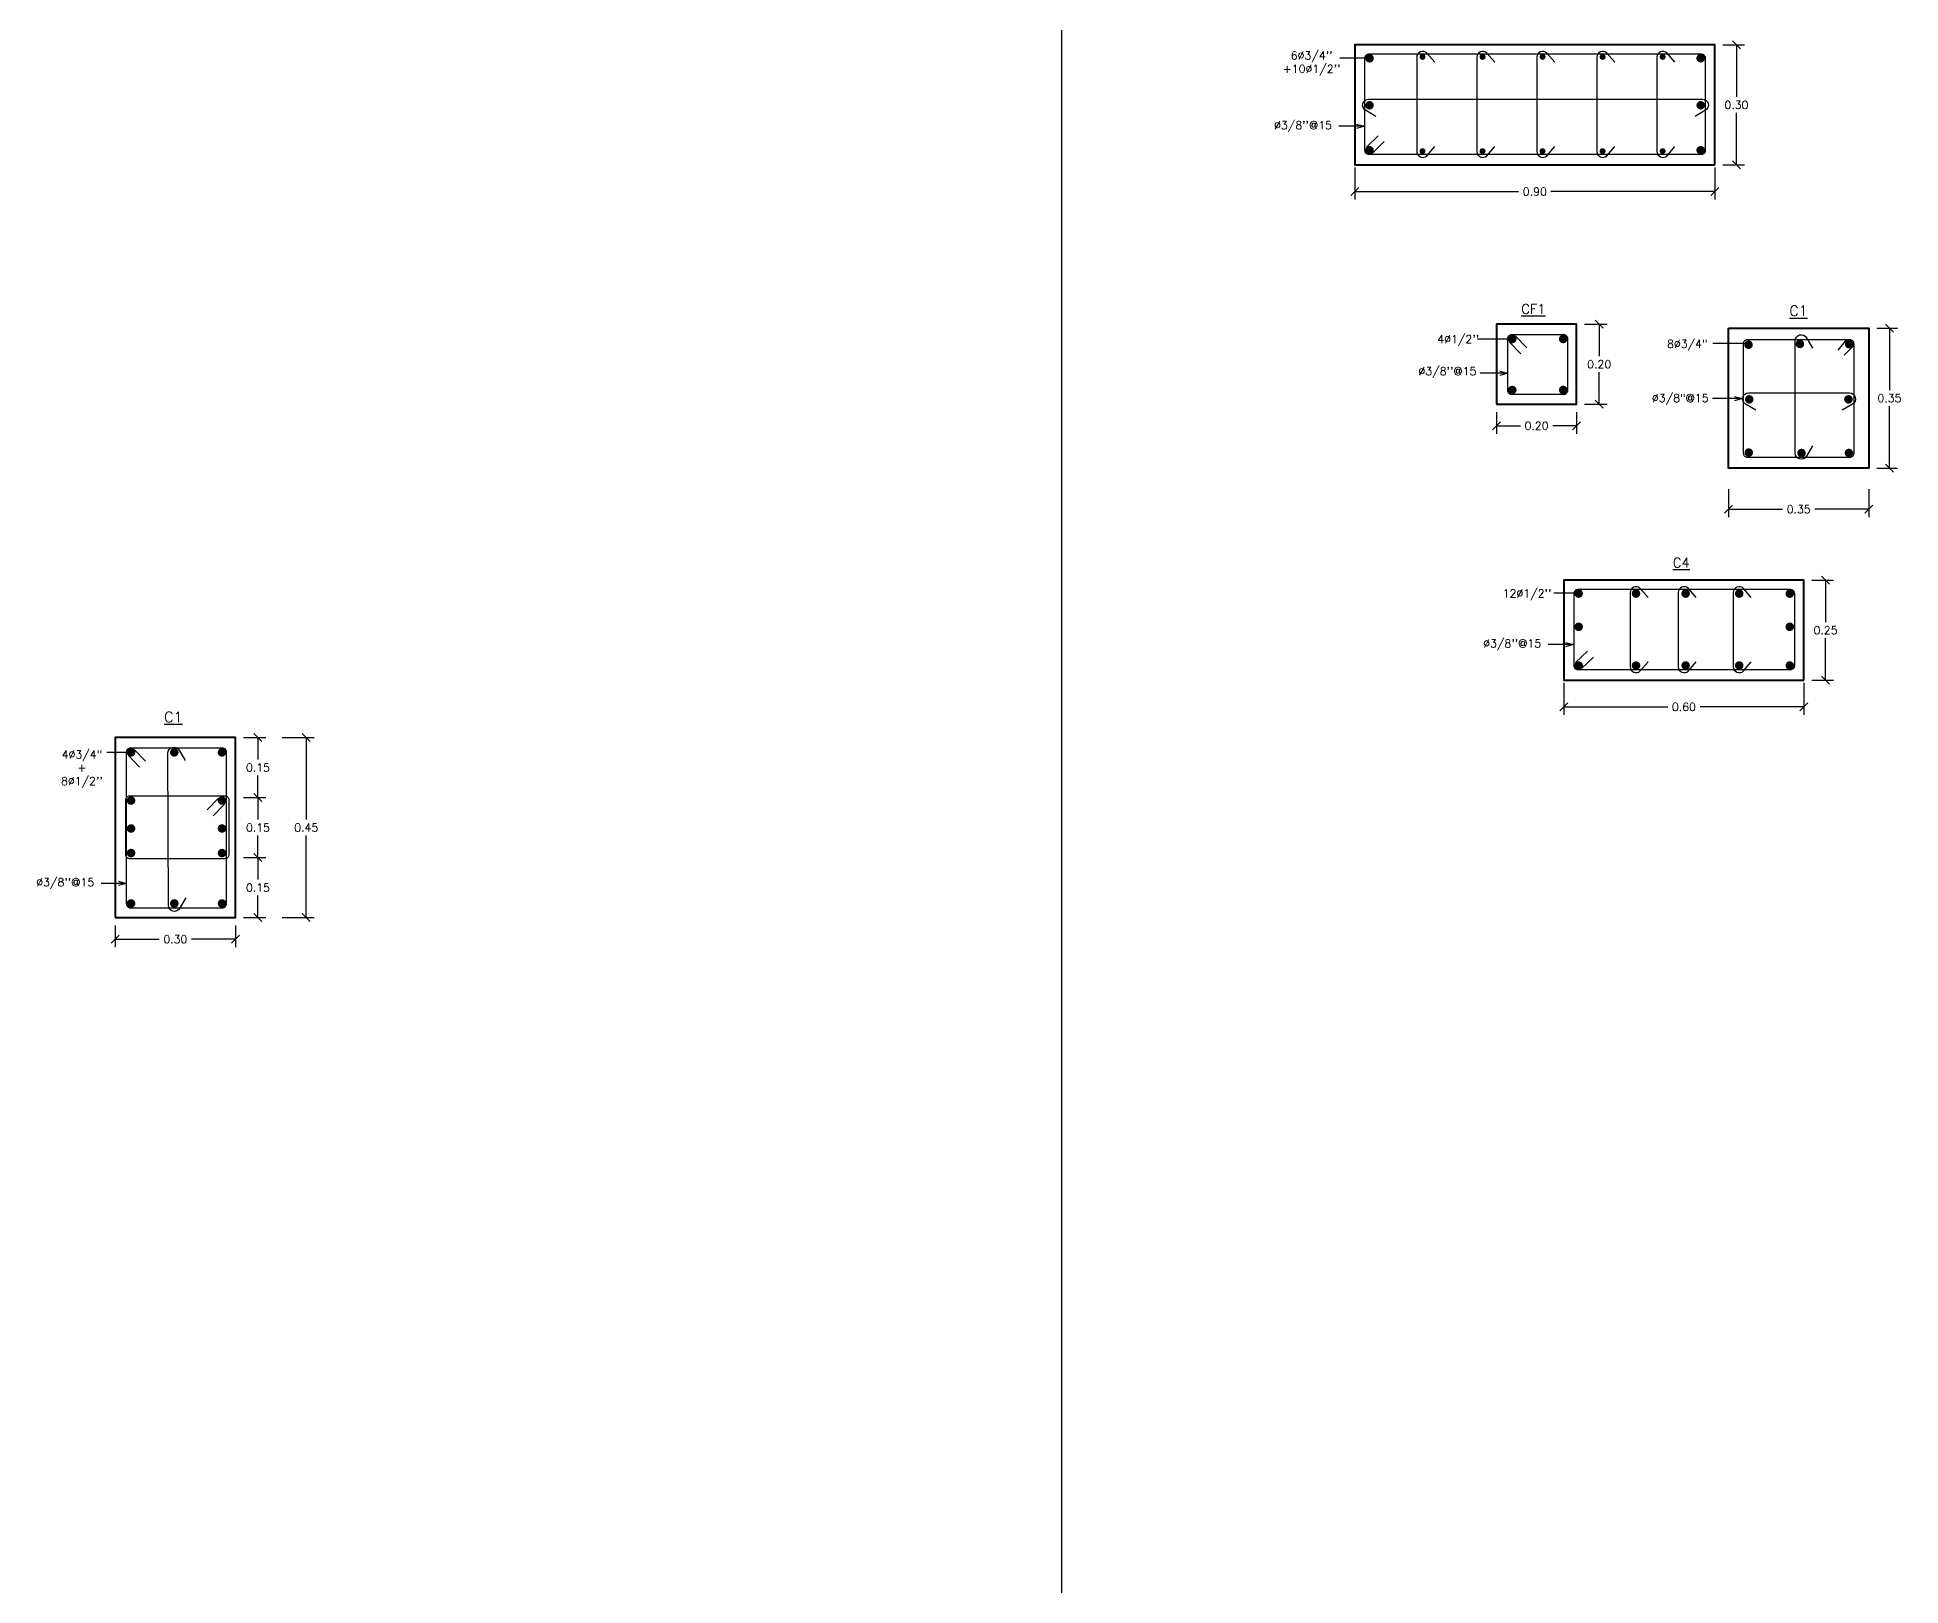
# Model space of a CAD drawing. Header units: metres. Extents: x -25 to 234, y -25 to 53.
# Drawn here: x -8.016 to -3.36, y -17.642 to -13.773 of the extents above; entities that cross this region are included whole.
import ezdxf

# ---------------------------------------------------------------- set-up
doc = ezdxf.new("R2010")
doc.units = ezdxf.units.M
doc.header["$LTSCALE"] = 0.1
doc.header["$MEASUREMENT"] = 0
doc.header["$PDMODE"] = 66
doc.linetypes.add('CONTINUA', pattern=[0])
for name, color, linetype in [('001-DIMTEXTO', 4, 'Continuous'), ('ACERO', 5, 'Continuous'), ('DIMTEXTO', 4, 'Continuous'), ('DIMZAPATA', 4, 'Continuous'), ('MUROS', 7, 'Continuous'), ('ZAPATAS', 6, 'Continuous')]:
    doc.layers.add(name, color=color, linetype=linetype)
doc.layers.add('COLUMNAS', color=7, linetype='Continuous', lineweight=40)
doc.styles.add('SMPLEX', font='simplex.shx')
doc.dimstyles.new('D-10', dxfattribs={"dimscale": 0.1, "dimtxt": 0.2, "dimasz": 0.2, "dimexe": 0.2, "dimexo": 0.2, "dimgap": 0.1, "dimtad": 0, "dimtih": 1, "dimtoh": 1, "dimzin": 0, "dimdsep": 46, "dimtxsty": 'SMPLEX', "dimblk1": 'OBLIQUE', "dimblk2": 'OBLIQUE', "dimsah": 1, "dimcen": 0.2, "dimclrd": 4, "dimclre": 4, "dimclrt": 4, "dimadec": 0, "dimazin": 0, "dimtfac": 1, "dimtmove": 0, "dimatfit": 3, "dimldrblk": 'OPEN30', "dimfxl": 0.5, "dimfxlon": 1, "dimtolj": 1, "dimtzin": 0, "dimarcsym": 0})
doc.dimstyles.new('DIM-10', dxfattribs={"dimscale": 0.1, "dimtxt": 0.2, "dimasz": 0.2, "dimexe": 0.2, "dimexo": 0.2, "dimgap": 0.1, "dimtad": 0, "dimtih": 1, "dimtoh": 1, "dimzin": 0, "dimdsep": 46, "dimtxsty": 'SMPLEX', "dimblk": 'OBLIQUE', "dimcen": 0.2, "dimclrd": 4, "dimclre": 4, "dimclrt": 4, "dimadec": 0, "dimazin": 0, "dimtfac": 1, "dimtmove": 0, "dimatfit": 3, "dimldrblk": 'OPEN30', "dimfxl": 0.6, "dimfxlon": 1, "dimtolj": 1, "dimtzin": 0, "dimarcsym": 0})

# ---------------------------------------------------------------- blocks, each defined once
blk = doc.blocks.new('_Oblique')
at = {"color": 0, "linetype": 'ByBlock', "lineweight": -2}
blk.add_line((-0.5, -0.5), (0.5, 0.5), dxfattribs=at)
blk = doc.blocks.new('*D27')
at = {"layer": 'Defpoints', "color": 0, "transparency": 16777216}
for p in [(-7.5211, -15.5229), (-7.4646, -15.5229), (-7.5211, -15.6729)]:
    blk.add_point(p, dxfattribs=at)
at = {"layer": 'MUROS', "color": 4, "lineweight": -2, "transparency": 16777216}
for p, q in [((-7.5011, -15.5229), (-7.4446, -15.5229)), ((-7.4646, -15.5229), (-7.4646, -15.5779)), ((-7.4646, -15.6729), (-7.4646, -15.6179)), ((-7.5011, -15.6729), (-7.4446, -15.6729))]:
    blk.add_line(p, q, dxfattribs=at)
at = {"layer": 'MUROS', "color": 4, "lineweight": -2, "transparency": 16777216, "xscale": 0.02, "yscale": 0.02, "zscale": 0.02}
for p, rotation in [((-7.4646, -15.5229), 90), ((-7.4646, -15.6729), 270)]:
    blk.add_blockref('_Oblique', p, dxfattribs=dict(at, rotation=rotation))
at = {"layer": 'MUROS', "color": 4, "lineweight": -3, "transparency": 16777216, "insert": (-7.4646, -15.5979), "char_height": 0.02, "attachment_point": 5, "style": 'SMPLEX'}
blk.add_mtext('\\A1;0.15', dxfattribs=at)
blk = doc.blocks.new('_Open30')
at = {"layer": 'DIMTEXTO', "color": 0, "lineweight": -2}
for p, q in [((-1, 0.27), (0, 0)), ((0, 0), (-1, -0.27)), ((0, 0), (-1, 0))]:
    blk.add_line(p, q, dxfattribs=at)
blk = doc.blocks.new('*D24')
at = {"layer": 'Defpoints', "color": 0, "transparency": 16777216}
for p in [(-7.8211, -15.9729), (-7.5211, -15.9729), (-7.5211, -16.0268)]:
    blk.add_point(p, dxfattribs=at)
at = {"layer": 'DIMTEXTO', "color": 4, "lineweight": -2, "transparency": 16777216}
for p, q in [((-7.8211, -15.9929), (-7.8211, -16.0468)), ((-7.5211, -15.9929), (-7.5211, -16.0468)), ((-7.8211, -16.0268), (-7.7116, -16.0268)), ((-7.5211, -16.0268), (-7.6307, -16.0268))]:
    blk.add_line(p, q, dxfattribs=at)
at = {"layer": 'DIMTEXTO', "color": 4, "lineweight": -2, "transparency": 16777216, "xscale": 0.02, "yscale": 0.02, "zscale": 0.02, "rotation": 180}
blk.add_blockref('_Oblique', (-7.8211, -16.0268), dxfattribs=at)
at = {"layer": 'DIMTEXTO', "color": 4, "lineweight": -2, "transparency": 16777216, "xscale": 0.02, "yscale": 0.02, "zscale": 0.02}
blk.add_blockref('_Oblique', (-7.5211, -16.0268), dxfattribs=at)
at = {"layer": 'DIMTEXTO', "color": 4, "transparency": 16777216, "insert": (-7.6711, -16.0268), "char_height": 0.02, "attachment_point": 5, "style": 'SMPLEX'}
blk.add_mtext('\\A1;0.30', dxfattribs=at)
blk = doc.blocks.new('*D25')
at = {"layer": 'Defpoints', "color": 0, "transparency": 16777216}
for p in [(-7.5211, -15.6729), (-7.5211, -15.8229), (-7.4646, -15.8229)]:
    blk.add_point(p, dxfattribs=at)
at = {"layer": 'MUROS', "color": 4, "lineweight": -2, "transparency": 16777216}
for p, q in [((-7.5011, -15.6729), (-7.4446, -15.6729)), ((-7.4646, -15.6729), (-7.4646, -15.7279)), ((-7.4646, -15.8229), (-7.4646, -15.7679)), ((-7.5011, -15.8229), (-7.4446, -15.8229))]:
    blk.add_line(p, q, dxfattribs=at)
at = {"layer": 'MUROS', "color": 4, "lineweight": -2, "transparency": 16777216, "xscale": 0.02, "yscale": 0.02, "zscale": 0.02}
for p, rotation in [((-7.4646, -15.6729), 90), ((-7.4646, -15.8229), 270)]:
    blk.add_blockref('_Oblique', p, dxfattribs=dict(at, rotation=rotation))
at = {"layer": 'MUROS', "color": 4, "lineweight": -3, "transparency": 16777216, "insert": (-7.4646, -15.7479), "char_height": 0.02, "attachment_point": 5, "style": 'SMPLEX'}
blk.add_mtext('\\A1;0.15', dxfattribs=at)
blk = doc.blocks.new('*D26')
at = {"layer": 'Defpoints', "color": 0, "transparency": 16777216}
for p in [(-7.5211, -15.8229), (-7.4646, -15.8229), (-7.5211, -15.9729)]:
    blk.add_point(p, dxfattribs=at)
at = {"layer": 'MUROS', "color": 4, "lineweight": -2, "transparency": 16777216}
for p, q in [((-7.5011, -15.8229), (-7.4446, -15.8229)), ((-7.4646, -15.8229), (-7.4646, -15.8779)), ((-7.4646, -15.9729), (-7.4646, -15.9179)), ((-7.5011, -15.9729), (-7.4446, -15.9729))]:
    blk.add_line(p, q, dxfattribs=at)
at = {"layer": 'MUROS', "color": 4, "lineweight": -2, "transparency": 16777216, "xscale": 0.02, "yscale": 0.02, "zscale": 0.02}
for p, rotation in [((-7.4646, -15.8229), 90), ((-7.4646, -15.9729), 270)]:
    blk.add_blockref('_Oblique', p, dxfattribs=dict(at, rotation=rotation))
at = {"layer": 'MUROS', "color": 4, "lineweight": -3, "transparency": 16777216, "insert": (-7.4646, -15.8979), "char_height": 0.02, "attachment_point": 5, "style": 'SMPLEX'}
blk.add_mtext('\\A1;0.15', dxfattribs=at)
blk = doc.blocks.new('*D31')
at = {"layer": 'Defpoints', "color": 0, "transparency": 16777216}
for p in [(-4.3698, -14.6901), (-4.1698, -14.6901), (-4.1698, -14.744)]:
    blk.add_point(p, dxfattribs=at)
at = {"layer": 'DIMTEXTO', "color": 4, "lineweight": -2, "transparency": 16777216}
for p, q in [((-4.3698, -14.7101), (-4.3698, -14.764)), ((-4.1698, -14.7101), (-4.1698, -14.764)), ((-4.3698, -14.744), (-4.3103, -14.744)), ((-4.1698, -14.744), (-4.2293, -14.744))]:
    blk.add_line(p, q, dxfattribs=at)
at = {"layer": 'DIMTEXTO', "color": 4, "lineweight": -2, "transparency": 16777216, "xscale": 0.02, "yscale": 0.02, "zscale": 0.02, "rotation": 180}
blk.add_blockref('_Oblique', (-4.3698, -14.744), dxfattribs=at)
at = {"layer": 'DIMTEXTO', "color": 4, "lineweight": -2, "transparency": 16777216, "xscale": 0.02, "yscale": 0.02, "zscale": 0.02}
blk.add_blockref('_Oblique', (-4.1698, -14.744), dxfattribs=at)
at = {"layer": 'DIMTEXTO', "color": 4, "transparency": 16777216, "insert": (-4.2698, -14.744), "char_height": 0.02, "attachment_point": 5, "style": 'SMPLEX'}
blk.add_mtext('\\A1;0.20', dxfattribs=at)
blk = doc.blocks.new('*D32')
at = {"layer": 'Defpoints', "color": 0, "transparency": 16777216}
for p in [(-4.1698, -14.4901), (-4.1133, -14.4901), (-4.1698, -14.6901)]:
    blk.add_point(p, dxfattribs=at)
at = {"layer": 'DIMTEXTO', "color": 4, "lineweight": -2, "transparency": 16777216}
for p, q in [((-4.1498, -14.4901), (-4.0933, -14.4901)), ((-4.1133, -14.4901), (-4.1133, -14.5701)), ((-4.1133, -14.6901), (-4.1133, -14.6101)), ((-4.1498, -14.6901), (-4.0933, -14.6901))]:
    blk.add_line(p, q, dxfattribs=at)
at = {"layer": 'DIMTEXTO', "color": 4, "lineweight": -2, "transparency": 16777216, "xscale": 0.02, "yscale": 0.02, "zscale": 0.02}
for p, rotation in [((-4.1133, -14.4901), 90), ((-4.1133, -14.6901), 270)]:
    blk.add_blockref('_Oblique', p, dxfattribs=dict(at, rotation=rotation))
at = {"layer": 'DIMTEXTO', "color": 4, "transparency": 16777216, "insert": (-4.1133, -14.5901), "char_height": 0.02, "attachment_point": 5, "style": 'SMPLEX'}
blk.add_mtext('\\A1;0.20', dxfattribs=at)
blk = doc.blocks.new('*D209')
at = {"layer": 'Defpoints', "color": 0, "transparency": 16777216}
for p in [(-7.5211, -15.5229), (-7.5211, -15.9729), (-7.344, -15.9729)]:
    blk.add_point(p, dxfattribs=at)
at = {"layer": 'MUROS', "color": 4, "lineweight": -2, "transparency": 16777216}
for p, q in [((-7.404, -15.5229), (-7.324, -15.5229)), ((-7.344, -15.5229), (-7.344, -15.7279)), ((-7.344, -15.9729), (-7.344, -15.7679)), ((-7.404, -15.9729), (-7.324, -15.9729))]:
    blk.add_line(p, q, dxfattribs=at)
at = {"layer": 'MUROS', "color": 4, "lineweight": -2, "transparency": 16777216, "xscale": 0.02, "yscale": 0.02, "zscale": 0.02}
for p, rotation in [((-7.344, -15.5229), 90), ((-7.344, -15.9729), 270)]:
    blk.add_blockref('_Oblique', p, dxfattribs=dict(at, rotation=rotation))
at = {"layer": 'MUROS', "color": 4, "lineweight": -3, "transparency": 16777216, "insert": (-7.344, -15.7479), "char_height": 0.02, "attachment_point": 5, "style": 'SMPLEX'}
blk.add_mtext('\\A1;0.45', dxfattribs=at)
blk = doc.blocks.new('*D256')
at = {"layer": 'Defpoints', "color": 0, "transparency": 16777216}
for p in [(-3.7898, -14.85), (-3.4398, -14.85), (-3.4398, -14.9525)]:
    blk.add_point(p, dxfattribs=at)
at = {"layer": 'DIMTEXTO', "color": 4, "lineweight": -2, "transparency": 16777216}
for p, q in [((-3.7898, -14.9025), (-3.7898, -14.9725)), ((-3.4398, -14.9025), (-3.4398, -14.9725)), ((-3.7898, -14.9525), (-3.6553, -14.9525)), ((-3.4398, -14.9525), (-3.5743, -14.9525))]:
    blk.add_line(p, q, dxfattribs=at)
at = {"layer": 'DIMTEXTO', "color": 4, "lineweight": -2, "transparency": 16777216, "xscale": 0.02, "yscale": 0.02, "zscale": 0.02, "rotation": 180}
blk.add_blockref('_Oblique', (-3.7898, -14.9525), dxfattribs=at)
at = {"layer": 'DIMTEXTO', "color": 4, "lineweight": -2, "transparency": 16777216, "xscale": 0.02, "yscale": 0.02, "zscale": 0.02}
blk.add_blockref('_Oblique', (-3.4398, -14.9525), dxfattribs=at)
at = {"layer": 'DIMTEXTO', "color": 4, "transparency": 16777216, "insert": (-3.6148, -14.9525), "char_height": 0.02, "attachment_point": 5, "style": 'SMPLEX'}
blk.add_mtext('\\A1;0.35', dxfattribs=at)
blk = doc.blocks.new('*D257')
at = {"layer": 'Defpoints', "color": 0, "transparency": 16777216}
for p in [(-3.4398, -14.5), (-3.388, -14.5), (-3.4398, -14.85)]:
    blk.add_point(p, dxfattribs=at)
at = {"layer": 'DIMTEXTO', "color": 4, "lineweight": -2, "transparency": 16777216}
for p, q in [((-3.4198, -14.5), (-3.368, -14.5)), ((-3.388, -14.5), (-3.388, -14.655)), ((-3.388, -14.85), (-3.388, -14.695)), ((-3.4198, -14.85), (-3.368, -14.85))]:
    blk.add_line(p, q, dxfattribs=at)
at = {"layer": 'DIMTEXTO', "color": 4, "lineweight": -2, "transparency": 16777216, "xscale": 0.02, "yscale": 0.02, "zscale": 0.02}
for p, rotation in [((-3.388, -14.5), 90), ((-3.388, -14.85), 270)]:
    blk.add_blockref('_Oblique', p, dxfattribs=dict(at, rotation=rotation))
at = {"layer": 'DIMTEXTO', "color": 4, "transparency": 16777216, "insert": (-3.388, -14.675), "char_height": 0.02, "attachment_point": 5, "style": 'SMPLEX'}
blk.add_mtext('\\A1;0.35', dxfattribs=at)
blk = doc.blocks.new('*D259')
at = {"layer": 'Defpoints', "color": 0, "transparency": 16777216}
for p in [(-4.7241, -13.7924), (-3.8241, -13.7924), (-4.7241, -14.1588)]:
    blk.add_point(p, dxfattribs=at)
at = {"layer": 'MUROS', "color": 4, "lineweight": -2, "transparency": 16777216}
for p, q in [((-4.7241, -14.0988), (-4.7241, -14.1788)), ((-3.8241, -14.0988), (-3.8241, -14.1788)), ((-4.7241, -14.1588), (-4.3146, -14.1588)), ((-3.8241, -14.1588), (-4.2337, -14.1588))]:
    blk.add_line(p, q, dxfattribs=at)
at = {"layer": 'MUROS', "color": 4, "lineweight": -2, "transparency": 16777216, "xscale": 0.02, "yscale": 0.02, "zscale": 0.02, "rotation": 180}
blk.add_blockref('_Oblique', (-4.7241, -14.1588), dxfattribs=at)
at = {"layer": 'MUROS', "color": 4, "lineweight": -2, "transparency": 16777216, "xscale": 0.02, "yscale": 0.02, "zscale": 0.02}
blk.add_blockref('_Oblique', (-3.8241, -14.1588), dxfattribs=at)
at = {"layer": 'MUROS', "color": 4, "lineweight": -3, "transparency": 16777216, "insert": (-4.2741, -14.1588), "char_height": 0.02, "attachment_point": 5, "style": 'SMPLEX'}
blk.add_mtext('\\A1;0.90', dxfattribs=at)
blk = doc.blocks.new('*D258')
at = {"layer": 'Defpoints', "color": 0, "transparency": 16777216}
for p in [(-3.8241, -13.7924), (-3.7703, -13.7924), (-3.8241, -14.0924)]:
    blk.add_point(p, dxfattribs=at)
at = {"layer": 'DIMTEXTO', "color": 4, "lineweight": -2, "transparency": 16777216}
for p, q in [((-3.8041, -13.7924), (-3.7503, -13.7924)), ((-3.7703, -13.7924), (-3.7703, -13.9224)), ((-3.7703, -14.0924), (-3.7703, -13.9624)), ((-3.8041, -14.0924), (-3.7503, -14.0924))]:
    blk.add_line(p, q, dxfattribs=at)
at = {"layer": 'DIMTEXTO', "color": 4, "lineweight": -2, "transparency": 16777216, "xscale": 0.02, "yscale": 0.02, "zscale": 0.02}
for p, rotation in [((-3.7703, -13.7924), 90), ((-3.7703, -14.0924), 270)]:
    blk.add_blockref('_Oblique', p, dxfattribs=dict(at, rotation=rotation))
at = {"layer": 'DIMTEXTO', "color": 4, "transparency": 16777216, "insert": (-3.7703, -13.9424), "char_height": 0.02, "attachment_point": 5, "style": 'SMPLEX'}
blk.add_mtext('\\A1;0.30', dxfattribs=at)
blk = doc.blocks.new('*U260')
at = {"layer": 'ACERO', "const_width": 0.00744}
blk.add_lwpolyline([(0, -0.0037, 1), (0, 0.0037, 1)], format="xyb", close=True, dxfattribs=at)
blk = doc.blocks.new('*U261')
at = {"layer": '001-DIMTEXTO', "color": 0, "linetype": 'ByBlock', "lineweight": -2, "transparency": 16777216}
for p in [(0, 0), (0.15, 0), (0.3, 0), (0.45, 0), (0.6, 0), (0, -0.2355), (0.15, -0.2355), (0.3, -0.2355), (0.45, -0.2355), (0.6, -0.2355)]:
    blk.add_blockref('*U260', p, dxfattribs=at)
blk = doc.blocks.new('*D679')
at = {"layer": 'Defpoints', "color": 0, "transparency": 16777216}
for p in [(-4.2016, -15.1299), (-3.6016, -15.1299), (-4.2016, -15.4463)]:
    blk.add_point(p, dxfattribs=at)
at = {"layer": 'MUROS', "color": 4, "lineweight": -2, "transparency": 16777216}
for p, q in [((-4.2016, -15.3863), (-4.2016, -15.4663)), ((-3.6016, -15.3863), (-3.6016, -15.4663)), ((-4.2016, -15.4463), (-3.942, -15.4463)), ((-3.6016, -15.4463), (-3.8611, -15.4463))]:
    blk.add_line(p, q, dxfattribs=at)
at = {"layer": 'MUROS', "color": 4, "lineweight": -2, "transparency": 16777216, "xscale": 0.02, "yscale": 0.02, "zscale": 0.02, "rotation": 180}
blk.add_blockref('_Oblique', (-4.2016, -15.4463), dxfattribs=at)
at = {"layer": 'MUROS', "color": 4, "lineweight": -2, "transparency": 16777216, "xscale": 0.02, "yscale": 0.02, "zscale": 0.02}
blk.add_blockref('_Oblique', (-3.6016, -15.4463), dxfattribs=at)
at = {"layer": 'MUROS', "color": 4, "lineweight": -3, "transparency": 16777216, "insert": (-3.9016, -15.4463), "char_height": 0.02, "attachment_point": 5, "style": 'SMPLEX'}
blk.add_mtext('\\A1;0.60', dxfattribs=at)
blk = doc.blocks.new('*D678')
at = {"layer": 'Defpoints', "color": 0, "transparency": 16777216}
for p in [(-3.6016, -15.1299), (-3.5477, -15.1299), (-3.6016, -15.3799)]:
    blk.add_point(p, dxfattribs=at)
at = {"layer": 'DIMTEXTO', "color": 4, "lineweight": -2, "transparency": 16777216}
for p, q in [((-3.5816, -15.1299), (-3.5277, -15.1299)), ((-3.5477, -15.1299), (-3.5477, -15.2349)), ((-3.5477, -15.3799), (-3.5477, -15.2749)), ((-3.5816, -15.3799), (-3.5277, -15.3799))]:
    blk.add_line(p, q, dxfattribs=at)
at = {"layer": 'DIMTEXTO', "color": 4, "lineweight": -2, "transparency": 16777216, "xscale": 0.02, "yscale": 0.02, "zscale": 0.02}
for p, rotation in [((-3.5477, -15.1299), 90), ((-3.5477, -15.3799), 270)]:
    blk.add_blockref('_Oblique', p, dxfattribs=dict(at, rotation=rotation))
at = {"layer": 'DIMTEXTO', "color": 4, "transparency": 16777216, "insert": (-3.5477, -15.2549), "char_height": 0.02, "attachment_point": 5, "style": 'SMPLEX'}
blk.add_mtext('\\A1;0.25', dxfattribs=at)

msp = doc.modelspace()

# ---------------------------------------------------------------- linework, layer by layer
at = {"layer": '001-DIMTEXTO', "linetype": 'CONTINUA'}
msp.add_line((-4.6871, -13.8258), (-4.7613, -13.8258), dxfattribs=at)
at = {"layer": 'ACERO'}
for p, q in [((-4.6947, -14.048), (-4.6652, -14.0193)), ((-4.6798, -14.0629), (-4.6503, -14.0341)), ((-4.3231, -14.5195), (-4.2944, -14.5491)), ((-4.338, -14.5345), (-4.3092, -14.564)), ((-3.4953, -14.5283), (-3.5167, -14.5547)), ((-3.4773, -14.5434), (-3.5008, -14.5676)), ((-4.1722, -15.3355), (-4.1426, -15.3068)), ((-4.1573, -15.3504), (-4.1277, -15.3217)), ((-7.7893, -15.5672), (-7.7605, -15.5968)), ((-7.7744, -15.5523), (-7.7457, -15.5819)), ((-7.5629, -15.6742), (-7.5916, -15.7037)), ((-7.548, -15.6891), (-7.5768, -15.7186))]:
    msp.add_line(p, q, dxfattribs=at)
for points in [[(-4.6986, -14.0563), (-4.6986, -13.825, -0.414214), (-4.6886, -13.815), (-3.8581, -13.815, -0.414214), (-3.8481, -13.825), (-3.8481, -14.0563, -0.414214), (-3.8581, -14.0663), (-4.6886, -14.0663, -0.414214)], [(-4.3314, -14.5157), (-4.2025, -14.5157, -0.414214), (-4.1925, -14.5257), (-4.1925, -14.6562, -0.414214), (-4.2025, -14.6662), (-4.3314, -14.6662, -0.414214), (-4.3414, -14.6562), (-4.3414, -14.5257, -0.414214)], [(-3.4773, -14.5383), (-3.4773, -14.8133, -0.414214), (-3.4873, -14.8233), (-3.7423, -14.8233, -0.414214), (-3.7523, -14.8133), (-3.7523, -14.5383, -0.414214), (-3.7423, -14.5283), (-3.4873, -14.5283, -0.414214)], [(-4.1761, -15.3438), (-4.1761, -15.1625, -0.414214), (-4.1661, -15.1525), (-3.6355, -15.1525, -0.414214), (-3.6255, -15.1625), (-3.6255, -15.3438, -0.414214), (-3.6355, -15.3538), (-4.1661, -15.3538, -0.414214)], [(-7.7827, -15.5484), (-7.5538, -15.5484, -0.414214), (-7.5438, -15.5584), (-7.5438, -15.939, -0.414214), (-7.5538, -15.949), (-7.7827, -15.949, -0.414214), (-7.7927, -15.939), (-7.7927, -15.5584, -0.414214)], [(-7.5373, -15.6787), (-7.5373, -15.8157, -0.414214), (-7.5473, -15.8257), (-7.7851, -15.8257, -0.414214), (-7.7951, -15.8157), (-7.7951, -15.6787, -0.414214), (-7.7851, -15.6687), (-7.5473, -15.6687, -0.414214)]]:
    msp.add_lwpolyline(points, format="xyb", close=True, dxfattribs=at)
at = {"layer": 'ACERO', "const_width": 0.0106}
for points in [[(-4.6871, -13.8311, 1), (-4.6871, -13.8204, 1)], [(-3.8597, -13.8311, 1), (-3.8597, -13.8204, 1)], [(-4.6871, -13.9486, 1), (-4.6871, -13.938, 1)], [(-3.8597, -13.9486, 1), (-3.8597, -13.938, 1)], [(-4.6871, -14.0607, 1), (-4.6871, -14.0501, 1)], [(-3.8597, -14.0607, 1), (-3.8597, -14.0501, 1)], [(-4.3358, -14.5271, 1), (-4.3251, -14.5271, 1)], [(-4.2085, -14.5271, 1), (-4.1979, -14.5271, 1)], [(-3.7455, -14.5414, 1), (-3.7348, -14.5414, 1)], [(-3.617, -14.5395, 1), (-3.6064, -14.5395, 1)], [(-3.4941, -14.5401, 1), (-3.4835, -14.5401, 1)], [(-4.3358, -14.6546, 1), (-4.3251, -14.6546, 1)], [(-4.2085, -14.6546, 1), (-4.1979, -14.6546, 1)], [(-3.7436, -14.6779, 1), (-3.733, -14.6779, 1)], [(-3.4959, -14.6779, 1), (-3.4852, -14.6779, 1)], [(-3.7449, -14.811, 1), (-3.7343, -14.811, 1)], [(-3.613, -14.8121, 1), (-3.6024, -14.8121, 1)], [(-3.4945, -14.8119, 1), (-3.4839, -14.8119, 1)], [(-4.1646, -15.1686, 1), (-4.1646, -15.1579, 1)], [(-4.0213, -15.1686, 1), (-4.0213, -15.1579, 1)], [(-3.8973, -15.1686, 1), (-3.8973, -15.1579, 1)], [(-3.7634, -15.1686, 1), (-3.7634, -15.1579, 1)], [(-3.6371, -15.1686, 1), (-3.6371, -15.1579, 1)], [(-4.1646, -15.2515, 1), (-4.1646, -15.2409, 1)], [(-3.6371, -15.2515, 1), (-3.6371, -15.2409, 1)], [(-4.1646, -15.3482, 1), (-4.1646, -15.3376, 1)], [(-4.0213, -15.3482, 1), (-4.0213, -15.3376, 1)], [(-3.8973, -15.3482, 1), (-3.8973, -15.3376, 1)], [(-3.7634, -15.3482, 1), (-3.7634, -15.3376, 1)], [(-3.6371, -15.3482, 1), (-3.6371, -15.3376, 1)], [(-7.7871, -15.5599, 1), (-7.7764, -15.5599, 1)], [(-7.6789, -15.5599, 1), (-7.6683, -15.5599, 1)], [(-7.5598, -15.5599, 1), (-7.5492, -15.5599, 1)], [(-7.7871, -15.6804, 1), (-7.7764, -15.6804, 1)], [(-7.5598, -15.6804, 1), (-7.5492, -15.6804, 1)], [(-7.7871, -15.7501, 1), (-7.7764, -15.7501, 1)], [(-7.5598, -15.7501, 1), (-7.5492, -15.7501, 1)], [(-7.7871, -15.8115, 1), (-7.7764, -15.8115, 1)], [(-7.5598, -15.8115, 1), (-7.5492, -15.8115, 1)], [(-7.7871, -15.9374, 1), (-7.7764, -15.9374, 1)], [(-7.6789, -15.9374, 1), (-7.6683, -15.9374, 1)], [(-7.5598, -15.9374, 1), (-7.5492, -15.9374, 1)]]:
    msp.add_lwpolyline(points, format="xyb", close=True, dxfattribs=at)
at = {"layer": 'ACERO', "linetype": 'CONTINUA'}
for points in [[(-4.5241, -13.8353), (-4.5437, -13.8127, 0.663284), (-4.5692, -13.8234), (-4.5692, -14.0584, 0.663284), (-4.5437, -14.0691), (-4.5241, -14.0465)], [(-4.3741, -13.8353), (-4.3937, -13.8127, 0.663284), (-4.4192, -13.8234), (-4.4192, -14.0584, 0.663284), (-4.3937, -14.0691), (-4.3741, -14.0465)], [(-4.2241, -13.8353), (-4.2437, -13.8127, 0.663284), (-4.2692, -13.8234), (-4.2692, -14.0584, 0.663284), (-4.2437, -14.0691), (-4.2241, -14.0465)], [(-4.0744, -13.8353), (-4.094, -13.8127, 0.663284), (-4.1194, -13.8234), (-4.1194, -14.0584, 0.663284), (-4.094, -14.0691), (-4.0744, -14.0465)], [(-3.9241, -13.8353), (-3.9437, -13.8127, 0.663284), (-3.9692, -13.8234), (-3.9692, -14.0584, 0.663284), (-3.9437, -14.0691), (-3.9241, -14.0465)], [(-4.671, -13.9709), (-4.697, -13.9557, -0.765011), (-4.6894, -13.9278), (-3.8554, -13.9278, -0.765011), (-3.8478, -13.9557), (-3.8738, -13.9709)], [(-3.5804, -14.794), (-3.5956, -14.82, -0.765011), (-3.6236, -14.8124), (-3.6236, -14.5316, -0.765011), (-3.5956, -14.524), (-3.5804, -14.55)], [(-3.7216, -14.7051), (-3.7476, -14.6899, -0.765011), (-3.74, -14.6619), (-3.4878, -14.6619, -0.765011), (-3.4802, -14.6899), (-3.5062, -14.7051)], [(-3.9911, -15.1728), (-4.0106, -15.1502, 0.663284), (-4.0361, -15.1609), (-4.0361, -15.3459, 0.663284), (-4.0106, -15.3566), (-3.9911, -15.334)], [(-3.8707, -15.1728), (-3.8903, -15.1502, 0.663284), (-3.9158, -15.1609), (-3.9158, -15.3459, 0.663284), (-3.8903, -15.3566), (-3.8707, -15.334)], [(-3.7332, -15.1728), (-3.7527, -15.1502, 0.663284), (-3.7782, -15.1609), (-3.7782, -15.3459, 0.663284), (-3.7527, -15.3566), (-3.7332, -15.334)], [(-7.6452, -15.9238), (-7.6604, -15.9498, -0.765011), (-7.6884, -15.9422), (-7.6898, -15.5619, -0.765011), (-7.6619, -15.5544), (-7.6467, -15.5804)]]:
    msp.add_lwpolyline(points, format="xyb", dxfattribs=at)
at = {"layer": 'COLUMNAS', "color": 1}
for points in [[(-3.8241, -14.0924), (-3.8241, -13.7924), (-4.7241, -13.7924), (-4.7241, -14.0924)], [(-4.3698, -14.6901), (-4.1698, -14.6901), (-4.1698, -14.4901), (-4.3698, -14.4901)], [(-3.7898, -14.5), (-3.4398, -14.5), (-3.4398, -14.85), (-3.7898, -14.85)], [(-3.6016, -15.3799), (-3.6016, -15.1299), (-4.2016, -15.1299), (-4.2016, -15.3799)], [(-7.8211, -15.9729), (-7.5211, -15.9729), (-7.5211, -15.5229), (-7.8211, -15.5229)]]:
    msp.add_lwpolyline(points, close=True, dxfattribs=at)
at = {"layer": 'DIMTEXTO'}
for p, q in [((-4.3283, -14.5276), (-4.4171, -14.5276)), ((-3.7401, -14.5387), (-3.829, -14.5387))]:
    msp.add_line(p, q, dxfattribs=at)
at = {"layer": 'DIMTEXTO', "lineweight": -3}
for p, q in [((-4.1661, -15.1625), (-4.2267, -15.1625)), ((-7.7818, -15.5599), (-7.8424, -15.5599))]:
    msp.add_line(p, q, dxfattribs=at)
at = {"layer": 'DIMZAPATA', "linetype": 'CONTINUA'}
msp.add_lwpolyline([(-5.4557, -10.2199), (23.1199, -10.2199), (23.1199, -25.0642), (-5.4557, -25.0642)], close=True, dxfattribs=at)

# ---------------------------------------------------------------- block references
at = {"layer": '001-DIMTEXTO', "linetype": 'CONTINUA'}
msp.add_blockref('*U261', (-4.5547, -13.8223), dxfattribs=at)

# ---------------------------------------------------------------- texts
at = {"layer": 'DIMTEXTO', "color": 4, "attachment_point": 5, "style": 'SMPLEX'}
for s, insert, char_height in [("6%%C3/4''\\P+10%%C1/2''", (-4.8317, -13.8388), 0.02), ("%%C3/8''@15", (-4.8533, -13.9963), 0.02), ('{\\Fromans|c0;\\LCF1}', (-4.2775, -14.4522), 0.024), ("4%%C1/2''", (-4.4655, -14.5308), 0.02), ('\\A1;8%%C3/4"', (-3.8933, -14.5427), 0.02), ("%%C3/8''@15", (-4.4925, -14.6108), 0.02), ("12%%C1/2''", (-4.2935, -15.1662), 0.02), ("%%C3/8''@15", (-4.3307, -15.2911), 0.02), ('\\A1;4%%C3/4"\\P+\\P8%%C1/2\'\'', (-7.9045, -15.6017), 0.02), ("%%C3/8''@15", (-7.9462, -15.8879), 0.02)]:
    msp.add_mtext(s, dxfattribs=dict(at, insert=insert, char_height=char_height))
at = {"layer": 'DIMTEXTO', "color": 4, "insert": (-7.6761, -15.4716), "char_height": 0.026, "attachment_point": 5, "style": 'SMPLEX', "bg_fill": 2}
msp.add_mtext('\\A1;{\\LC1}', dxfattribs=at)
at = {"layer": 'ZAPATAS', "color": 4, "insert": (-3.84, -14.678), "char_height": 0.02, "attachment_point": 6, "style": 'SMPLEX'}
msp.add_mtext('\\A1;%%C3/8"@15', dxfattribs=at)

# ---------------------------------------------------------------- dimensions: what is measured, and where the dimension line sits
at = {"layer": 'DIMTEXTO'}
for base, p1, p2, picture, middle in [((-3.7703, -13.7924), (-3.8241, -14.0924), (-3.8241, -13.7924), '*D258', (-3.7703, -13.9424)), ((-4.1133, -14.4901), (-4.1698, -14.6901), (-4.1698, -14.4901), '*D32', (-4.1133, -14.5901)), ((-3.388, -14.5), (-3.4398, -14.85), (-3.4398, -14.5), '*D257', (-3.388, -14.675)), ((-3.5477, -15.1299), (-3.6016, -15.3799), (-3.6016, -15.1299), '*D678', (-3.5477, -15.2549))]:
    dim = msp.add_linear_dim(base=base, p1=p1, p2=p2, angle=90, dimstyle='D-10', dxfattribs=at)
    dim.commit()
    dim.dimension.update_dxf_attribs({"geometry": picture, "text_midpoint": middle})
for base, p1, p2, picture, middle in [((-4.1698, -14.744), (-4.3698, -14.6901), (-4.1698, -14.6901), '*D31', (-4.2698, -14.744)), ((-7.5211, -16.0268), (-7.8211, -15.9729), (-7.5211, -15.9729), '*D24', (-7.6711, -16.0268))]:
    dim = msp.add_linear_dim(base=base, p1=p1, p2=p2, dimstyle='D-10', dxfattribs=at)
    dim.commit()
    dim.dimension.update_dxf_attribs({"geometry": picture, "text_midpoint": middle})
dim = msp.add_linear_dim(base=(-3.4398, -14.9525), p1=(-3.7898, -14.85), p2=(-3.4398, -14.85), dimstyle='D-10', override={"dimdec": 2, "dimtmove": 1}, dxfattribs=at)
dim.commit()
dim.dimension.update_dxf_attribs({"geometry": '*D256', "text_midpoint": (-3.6148, -14.9525)})
at = {"layer": 'MUROS', "lineweight": -3}
for base, p1, p2, angle, picture, middle in [((-4.7241, -14.1588), (-3.8241, -13.7924), (-4.7241, -13.7924), 180, '*D259', (-4.2741, -14.1588)), ((-4.2016, -15.4463), (-3.6016, -15.1299), (-4.2016, -15.1299), 180, '*D679', (-3.9016, -15.4463)), ((-7.4646, -15.5229), (-7.5211, -15.6729), (-7.5211, -15.5229), 90, '*D27', (-7.4646, -15.5979)), ((-7.344, -15.9729), (-7.5211, -15.5229), (-7.5211, -15.9729), 90, '*D209', (-7.344, -15.7479)), ((-7.4646, -15.8229), (-7.5211, -15.6729), (-7.5211, -15.8229), 270, '*D25', (-7.4646, -15.7479)), ((-7.4646, -15.8229), (-7.5211, -15.9729), (-7.5211, -15.8229), 90, '*D26', (-7.4646, -15.8979))]:
    dim = msp.add_linear_dim(base=base, p1=p1, p2=p2, angle=angle, dimstyle='DIM-10', dxfattribs=at)
    dim.commit()
    dim.dimension.update_dxf_attribs({"geometry": picture, "text_midpoint": middle})

# ---------------------------------------------------------------- leaders
at = {"layer": 'DIMTEXTO'}
for points, dimstyle in [([(-4.6998, -13.9958), (-4.7637, -13.9958)], 'D-10'), ([(-3.7548, -14.6762), (-3.83, -14.6762)], 'DIM-10'), ([(-4.1772, -15.2906), (-4.2411, -15.2906)], 'D-10'), ([(-7.7927, -15.8874), (-7.8566, -15.8874)], 'D-10')]:
    msp.add_leader(points, dimstyle=dimstyle, dxfattribs=at)
msp.add_leader([(-4.3414, -14.6126), (-4.4109, -14.6126)], dimstyle='D-10', override={"dimgap": 0.1, "dimtad": 0}, dxfattribs=at)

# ---------------------------------------------------------------- next in the draw order: texts
at = {"layer": 'DIMTEXTO', "color": 4, "insert": (-3.6152, -14.4565), "char_height": 0.026, "attachment_point": 5, "style": 'SMPLEX', "bg_fill": 2}
msp.add_mtext('{\\LC1}', dxfattribs=at)
at = {"layer": 'DIMTEXTO', "color": 4, "insert": (-3.9082, -15.086), "char_height": 0.024, "width": 0.003449, "attachment_point": 5, "style": 'SMPLEX', "bg_fill": 2}
msp.add_mtext('{\\LC4}', dxfattribs=at)

doc.saveas('drawing.dxf')
